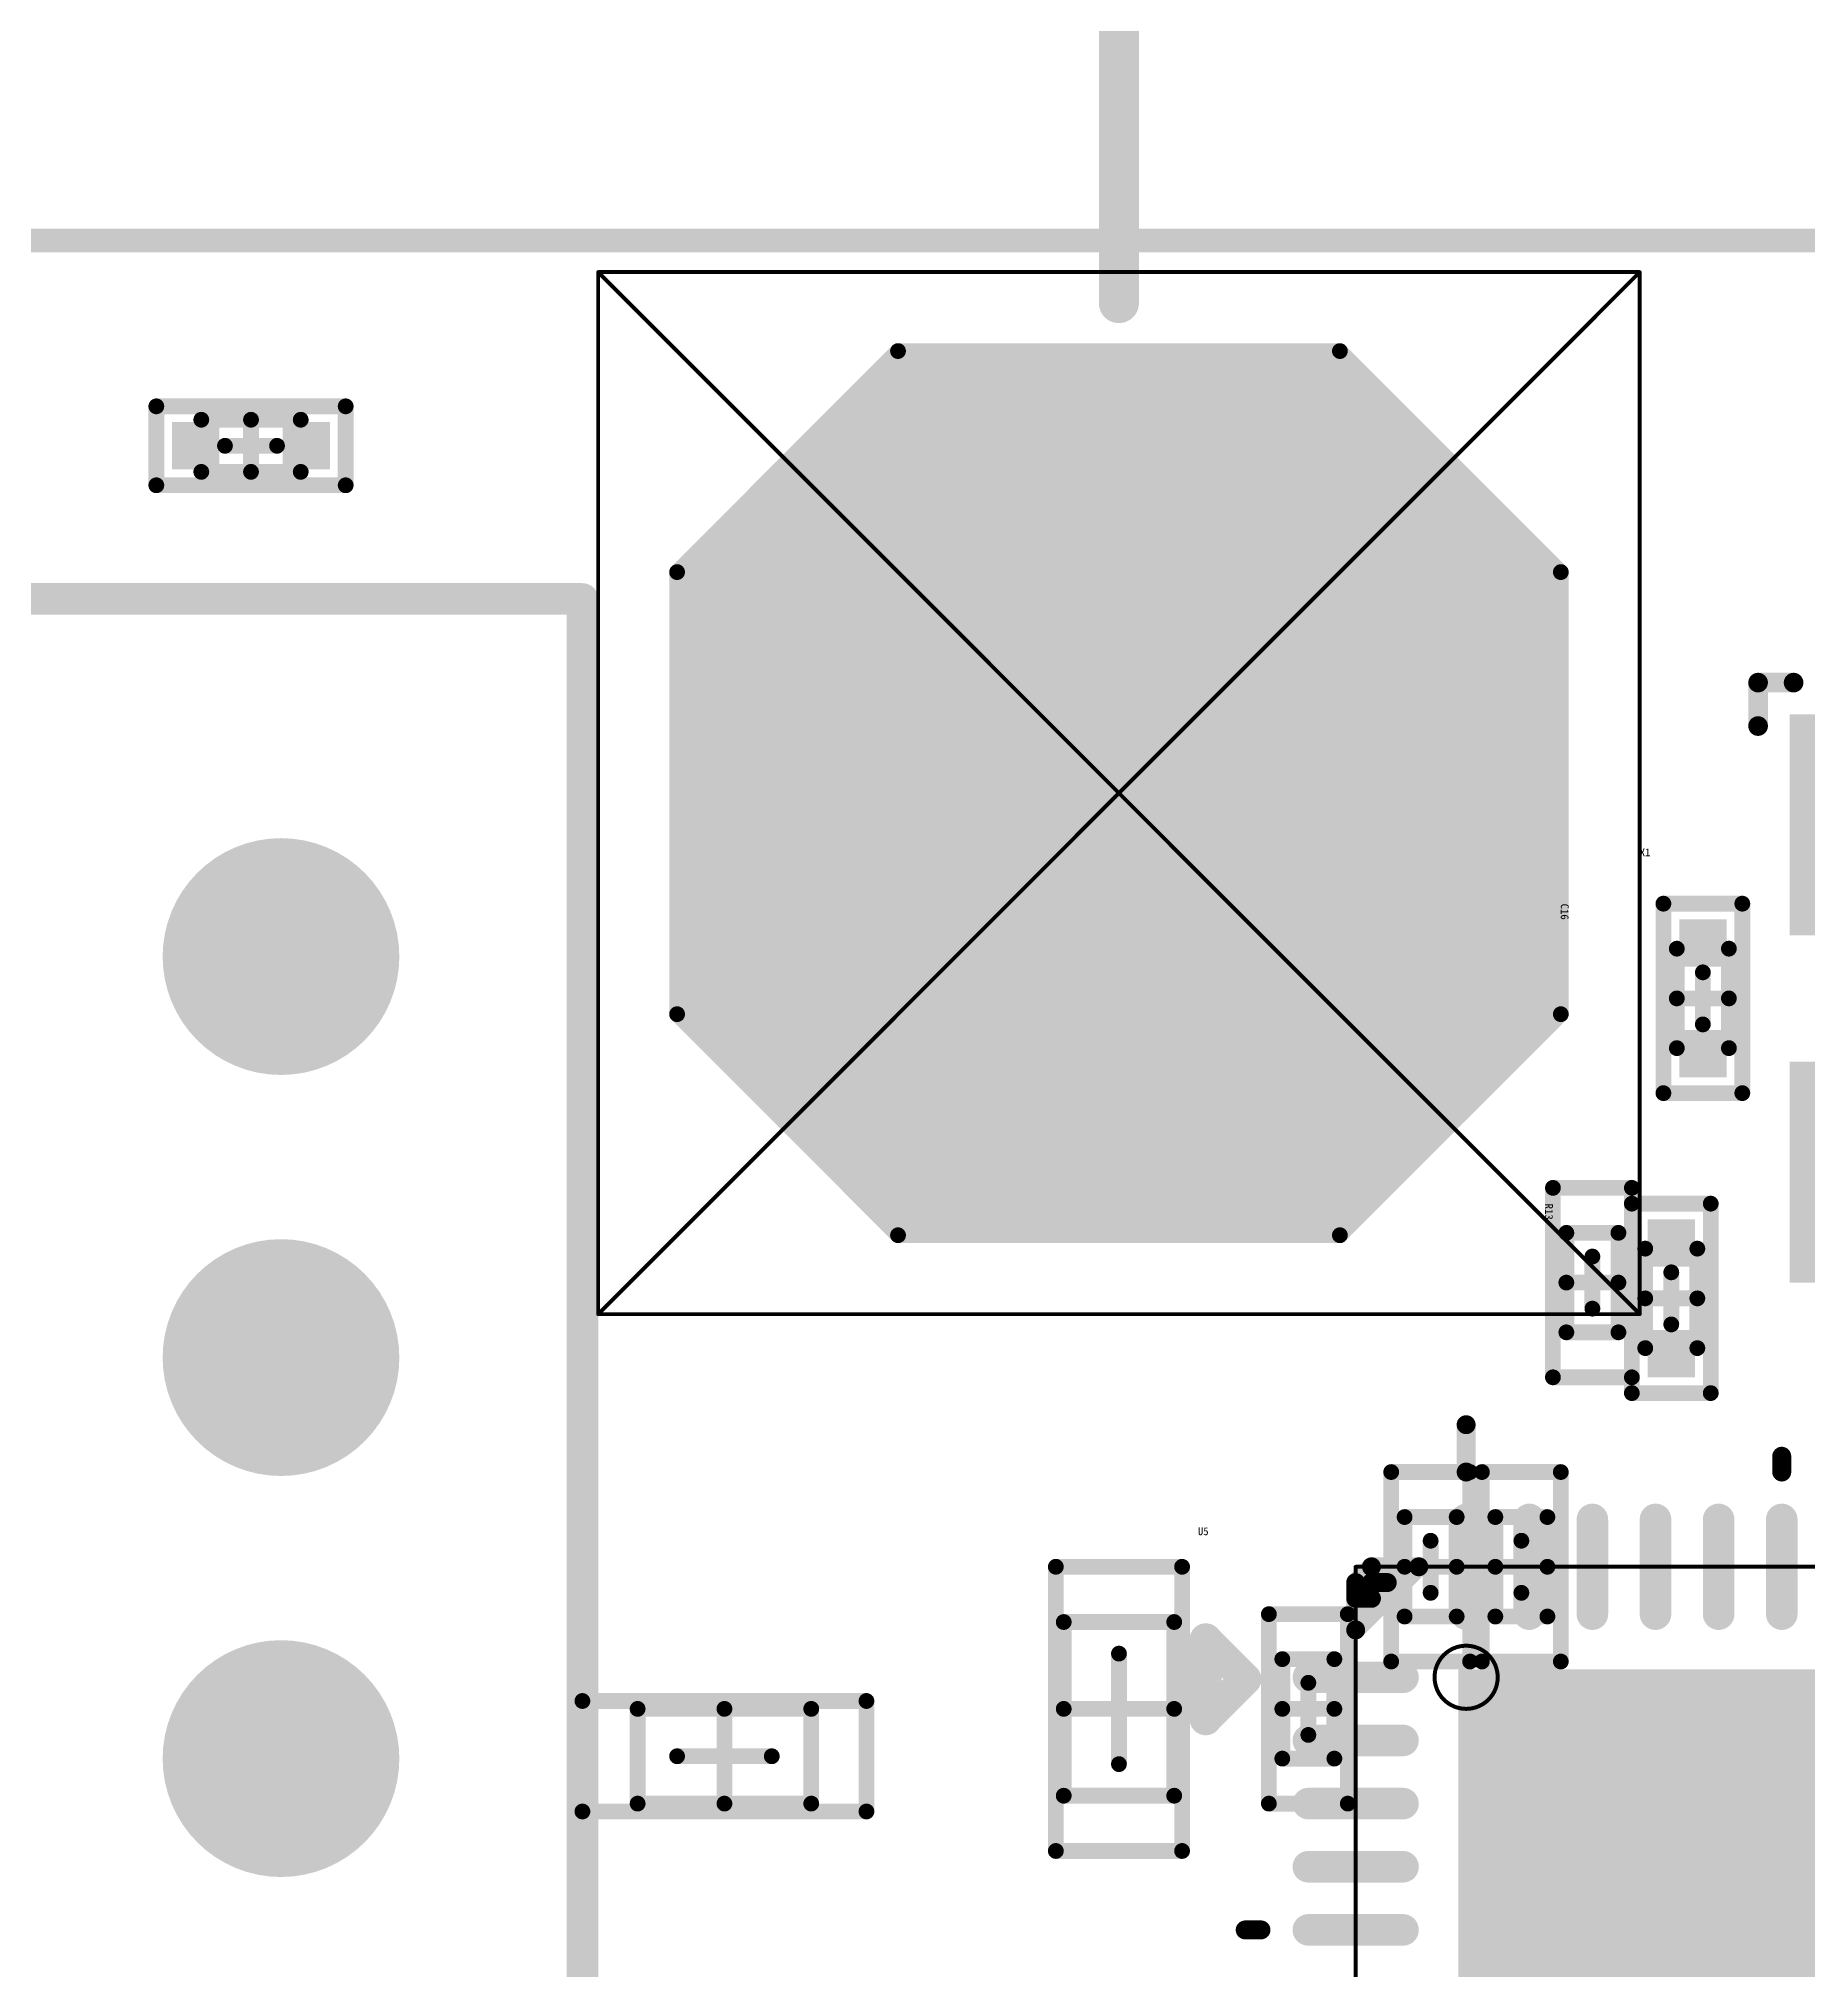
# Model space of a CAD drawing. Header units: millimetres. Extents: x 4 to 123, y 21 to 97.
# Drawn here: x 42.05 to 53.26, y 70.45 to 82.68 of the extents above; entities that cross this region are included whole.
import ezdxf

# ---------------------------------------------------------------- set-up
doc = ezdxf.new("R2010")
doc.units = ezdxf.units.MM
for name, color, linetype in [('KeepOutLayer', 6, 'Continuous'), ('Mechanical13', 56, 'Continuous'), ('Mechanical15', 56, 'Continuous'), ('Mechanical2', 216, 'Continuous'), ('Mechanical7', 56, 'Continuous'), ('Mechanical8', 56, 'Continuous'), ('Mechanical9', 56, 'Continuous'), ('MultiLayer', 9, 'Continuous'), ('TopLayer', 1, 'Continuous'), ('TopOverlay', 2, 'Continuous'), ('TopPaste', 8, 'Continuous')]:
    doc.layers.add(name, color=color, linetype=linetype)

msp = doc.modelspace()

# ---------------------------------------------------------------- linework, layer by layer
at = {"layer": 'KeepOutLayer', "const_width": 0.15}
msp.add_lwpolyline([(28.4, 81.4), (70.4, 81.4)], dxfattribs=at)
at = {"layer": 'Mechanical13'}
for points, const_width in [([(43.085, 79.935), (43.085, 80.265)], 0.1), ([(43.085, 80.265), (43.715, 80.265)], 0.1), ([(43.715, 79.935), (43.715, 80.265)], 0.1), ([(43.085, 79.935), (43.715, 79.935)], 0.1), ([(52.435, 76.285), (52.435, 76.915)], 0.1), ([(52.435, 76.915), (52.765, 76.915)], 0.1), ([(52.765, 76.285), (52.765, 76.915)], 0.1), ([(52.435, 76.285), (52.765, 76.285)], 0.1), ([(51.735, 74.485), (51.735, 75.115)], 0.1), ([(51.735, 75.115), (52.065, 75.115)], 0.1), ([(52.065, 74.485), (52.065, 75.115)], 0.1), ([(52.235, 75.015), (52.565, 75.015)], 0.1), ([(52.235, 74.385), (52.235, 75.015)], 0.1), ([(52.565, 74.385), (52.565, 75.015)], 0.1), ([(51.735, 74.485), (52.065, 74.485)], 0.1), ([(52.235, 74.385), (52.565, 74.385)], 0.1), ([(50.71, 72.685), (50.71, 73.315)], 0.1), ([(50.71, 73.315), (51.04, 73.315)], 0.1), ([(51.04, 72.685), (51.04, 73.315)], 0.1), ([(51.285, 73.315), (51.615, 73.315)], 0.1), ([(51.285, 72.685), (51.285, 73.315)], 0.1), ([(51.615, 72.685), (51.615, 73.315)], 0.1), ([(50.4, 68), (50.4, 73)], 0.0254), ([(50.4, 73), (55.4, 73)], 0.0254), ([(48.55, 71.55), (48.55, 72.65)], 0.1), ([(48.55, 72.65), (49.25, 72.65)], 0.1), ([(49.25, 71.55), (49.25, 72.65)], 0.1), ([(50.71, 72.685), (51.04, 72.685)], 0.1), ([(51.285, 72.685), (51.615, 72.685)], 0.1), ([(49.935, 71.785), (49.935, 72.415)], 0.1), ([(49.935, 72.415), (50.265, 72.415)], 0.1), ([(50.265, 71.785), (50.265, 72.415)], 0.1), ([(45.85, 72.1), (46.95, 72.1)], 0.1), ([(45.85, 71.5), (45.85, 72.1)], 0.1), ([(46.95, 71.5), (46.95, 72.1)], 0.1), ([(49.935, 71.785), (50.265, 71.785)], 0.1), ([(45.85, 71.5), (46.95, 71.5)], 0.1), ([(48.55, 71.55), (49.25, 71.55)], 0.1)]:
    msp.add_lwpolyline(points, dxfattribs=dict(at, const_width=const_width))
for points, const_width in [([(43.06, 80.265, 1), (43.11, 80.265, 1)], 0.05), ([(43.06, 80.265, 1), (43.11, 80.265, 1)], 0.05), ([(43.69, 80.265, 1), (43.74, 80.265, 1)], 0.05), ([(43.69, 80.265, 1), (43.74, 80.265, 1)], 0.05), ([(43.06, 79.935, 1), (43.11, 79.935, 1)], 0.05), ([(43.06, 79.935, 1), (43.11, 79.935, 1)], 0.05), ([(43.69, 79.935, 1), (43.74, 79.935, 1)], 0.05), ([(43.69, 79.935, 1), (43.74, 79.935, 1)], 0.05), ([(52.41, 76.915, 1), (52.46, 76.915, 1)], 0.05), ([(52.41, 76.915, 1), (52.46, 76.915, 1)], 0.05), ([(52.74, 76.915, 1), (52.79, 76.915, 1)], 0.05), ([(52.74, 76.915, 1), (52.79, 76.915, 1)], 0.05), ([(52.41, 76.285, 1), (52.46, 76.285, 1)], 0.05), ([(52.41, 76.285, 1), (52.46, 76.285, 1)], 0.05), ([(52.74, 76.285, 1), (52.79, 76.285, 1)], 0.05), ([(52.74, 76.285, 1), (52.79, 76.285, 1)], 0.05), ([(51.71, 75.115, 1), (51.76, 75.115, 1)], 0.05), ([(51.71, 75.115, 1), (51.76, 75.115, 1)], 0.05), ([(52.04, 75.115, 1), (52.09, 75.115, 1)], 0.05), ([(52.04, 75.115, 1), (52.09, 75.115, 1)], 0.05), ([(52.21, 75.015, 1), (52.26, 75.015, 1)], 0.05), ([(52.21, 75.015, 1), (52.26, 75.015, 1)], 0.05), ([(52.54, 75.015, 1), (52.59, 75.015, 1)], 0.05), ([(52.54, 75.015, 1), (52.59, 75.015, 1)], 0.05), ([(51.71, 74.485, 1), (51.76, 74.485, 1)], 0.05), ([(51.71, 74.485, 1), (51.76, 74.485, 1)], 0.05), ([(52.04, 74.485, 1), (52.09, 74.485, 1)], 0.05), ([(52.04, 74.485, 1), (52.09, 74.485, 1)], 0.05), ([(52.21, 74.385, 1), (52.26, 74.385, 1)], 0.05), ([(52.21, 74.385, 1), (52.26, 74.385, 1)], 0.05), ([(52.54, 74.385, 1), (52.59, 74.385, 1)], 0.05), ([(52.54, 74.385, 1), (52.59, 74.385, 1)], 0.05), ([(50.685, 73.315, 1), (50.735, 73.315, 1)], 0.05), ([(50.685, 73.315, 1), (50.735, 73.315, 1)], 0.05), ([(51.015, 73.315, 1), (51.065, 73.315, 1)], 0.05), ([(51.015, 73.315, 1), (51.065, 73.315, 1)], 0.05), ([(51.26, 73.315, 1), (51.31, 73.315, 1)], 0.05), ([(51.26, 73.315, 1), (51.31, 73.315, 1)], 0.05), ([(51.59, 73.315, 1), (51.64, 73.315, 1)], 0.05), ([(51.59, 73.315, 1), (51.64, 73.315, 1)], 0.05), ([(50.394, 73, 1), (50.406, 73, 1)], 0.0127), ([(50.394, 73, 1), (50.406, 73, 1)], 0.0127), ([(48.525, 72.65, 1), (48.575, 72.65, 1)], 0.05), ([(48.525, 72.65, 1), (48.575, 72.65, 1)], 0.05), ([(49.225, 72.65, 1), (49.275, 72.65, 1)], 0.05), ([(49.225, 72.65, 1), (49.275, 72.65, 1)], 0.05), ([(50.685, 72.685, 1), (50.735, 72.685, 1)], 0.05), ([(50.685, 72.685, 1), (50.735, 72.685, 1)], 0.05), ([(51.015, 72.685, 1), (51.065, 72.685, 1)], 0.05), ([(51.015, 72.685, 1), (51.065, 72.685, 1)], 0.05), ([(51.26, 72.685, 1), (51.31, 72.685, 1)], 0.05), ([(51.26, 72.685, 1), (51.31, 72.685, 1)], 0.05), ([(51.59, 72.685, 1), (51.64, 72.685, 1)], 0.05), ([(51.59, 72.685, 1), (51.64, 72.685, 1)], 0.05), ([(49.91, 72.415, 1), (49.96, 72.415, 1)], 0.05), ([(49.91, 72.415, 1), (49.96, 72.415, 1)], 0.05), ([(50.24, 72.415, 1), (50.29, 72.415, 1)], 0.05), ([(50.24, 72.415, 1), (50.29, 72.415, 1)], 0.05), ([(51.3, 72.3, 1), (50.9, 72.3, 1)], 0.0254), ([(50.894, 72.3, 1), (50.906, 72.3, 1)], 0.0127), ([(51.294, 72.3, 1), (51.306, 72.3, 1)], 0.0127), ([(45.825, 72.1, 1), (45.875, 72.1, 1)], 0.05), ([(45.825, 72.1, 1), (45.875, 72.1, 1)], 0.05), ([(46.925, 72.1, 1), (46.975, 72.1, 1)], 0.05), ([(46.925, 72.1, 1), (46.975, 72.1, 1)], 0.05), ([(49.91, 71.785, 1), (49.96, 71.785, 1)], 0.05), ([(49.91, 71.785, 1), (49.96, 71.785, 1)], 0.05), ([(50.24, 71.785, 1), (50.29, 71.785, 1)], 0.05), ([(50.24, 71.785, 1), (50.29, 71.785, 1)], 0.05), ([(45.825, 71.5, 1), (45.875, 71.5, 1)], 0.05), ([(45.825, 71.5, 1), (45.875, 71.5, 1)], 0.05), ([(46.925, 71.5, 1), (46.975, 71.5, 1)], 0.05), ([(46.925, 71.5, 1), (46.975, 71.5, 1)], 0.05), ([(48.525, 71.55, 1), (48.575, 71.55, 1)], 0.05), ([(48.525, 71.55, 1), (48.575, 71.55, 1)], 0.05), ([(49.225, 71.55, 1), (49.275, 71.55, 1)], 0.05), ([(49.225, 71.55, 1), (49.275, 71.55, 1)], 0.05)]:
    msp.add_lwpolyline(points, format="xyb", close=True, dxfattribs=dict(at, const_width=const_width))
at = {"layer": 'Mechanical15', "const_width": 0.1}
for points in [[(42.8, 79.85), (42.8, 80.35)], [(42.8, 80.35), (44, 80.35)], [(44, 79.85), (44, 80.35)], [(43.4, 79.935), (43.4, 80.265)], [(43.235, 80.1), (43.565, 80.1)], [(42.8, 79.85), (44, 79.85)], [(52.35, 76), (52.35, 77.2)], [(52.35, 77.2), (52.85, 77.2)], [(52.85, 76), (52.85, 77.2)], [(52.6, 76.435), (52.6, 76.765)], [(52.435, 76.6), (52.765, 76.6)], [(52.35, 76), (52.85, 76)], [(51.65, 74.2), (51.65, 75.4)], [(51.65, 75.4), (52.15, 75.4)], [(52.15, 74.2), (52.15, 75.4)], [(52.15, 75.3), (52.65, 75.3)], [(52.15, 74.1), (52.15, 75.3)], [(52.65, 74.1), (52.65, 75.3)], [(51.9, 74.635), (51.9, 74.965)], [(51.735, 74.8), (52.065, 74.8)], [(52.4, 74.535), (52.4, 74.865)], [(52.235, 74.7), (52.565, 74.7)], [(51.65, 74.2), (52.15, 74.2)], [(52.15, 74.1), (52.65, 74.1)], [(50.625, 72.4), (50.625, 73.6)], [(50.625, 73.6), (51.125, 73.6)], [(51.125, 72.4), (51.125, 73.6)], [(51.2, 73.6), (51.7, 73.6)], [(51.2, 72.4), (51.2, 73.6)], [(51.7, 72.4), (51.7, 73.6)], [(50.875, 72.835), (50.875, 73.165)], [(51.45, 72.835), (51.45, 73.165)], [(48.5, 71.2), (48.5, 73)], [(48.5, 73), (49.3, 73)], [(49.3, 71.2), (49.3, 73)], [(50.71, 73), (51.04, 73)], [(51.285, 73), (51.615, 73)], [(49.85, 71.5), (49.85, 72.7)], [(49.85, 72.7), (50.35, 72.7)], [(50.35, 71.5), (50.35, 72.7)], [(48.9, 71.75), (48.9, 72.45)], [(50.625, 72.4), (51.125, 72.4)], [(51.2, 72.4), (51.7, 72.4)], [(50.1, 71.935), (50.1, 72.265)], [(45.5, 72.15), (47.3, 72.15)], [(45.5, 71.45), (45.5, 72.15)], [(47.3, 71.45), (47.3, 72.15)], [(46.4, 71.5), (46.4, 72.1)], [(48.55, 72.1), (49.25, 72.1)], [(49.935, 72.1), (50.265, 72.1)], [(46.1, 71.8), (46.7, 71.8)], [(49.85, 71.5), (50.35, 71.5)], [(45.5, 71.45), (47.3, 71.45)], [(48.5, 71.2), (49.3, 71.2)]]:
    msp.add_lwpolyline(points, dxfattribs=at)
at = {"layer": 'Mechanical15', "const_width": 0.05}
for points in [[(42.775, 80.35, 1), (42.825, 80.35, 1)], [(42.775, 80.35, 1), (42.825, 80.35, 1)], [(43.975, 80.35, 1), (44.025, 80.35, 1)], [(43.975, 80.35, 1), (44.025, 80.35, 1)], [(43.375, 80.265, 1), (43.425, 80.265, 1)], [(43.21, 80.1, 1), (43.26, 80.1, 1)], [(43.54, 80.1, 1), (43.59, 80.1, 1)], [(43.375, 79.935, 1), (43.425, 79.935, 1)], [(42.775, 79.85, 1), (42.825, 79.85, 1)], [(42.775, 79.85, 1), (42.825, 79.85, 1)], [(43.975, 79.85, 1), (44.025, 79.85, 1)], [(43.975, 79.85, 1), (44.025, 79.85, 1)], [(52.325, 77.2, 1), (52.375, 77.2, 1)], [(52.325, 77.2, 1), (52.375, 77.2, 1)], [(52.825, 77.2, 1), (52.875, 77.2, 1)], [(52.825, 77.2, 1), (52.875, 77.2, 1)], [(52.575, 76.765, 1), (52.625, 76.765, 1)], [(52.41, 76.6, 1), (52.46, 76.6, 1)], [(52.74, 76.6, 1), (52.79, 76.6, 1)], [(52.575, 76.435, 1), (52.625, 76.435, 1)], [(52.325, 76, 1), (52.375, 76, 1)], [(52.325, 76, 1), (52.375, 76, 1)], [(52.825, 76, 1), (52.875, 76, 1)], [(52.825, 76, 1), (52.875, 76, 1)], [(51.625, 75.4, 1), (51.675, 75.4, 1)], [(51.625, 75.4, 1), (51.675, 75.4, 1)], [(52.125, 75.4, 1), (52.175, 75.4, 1)], [(52.125, 75.4, 1), (52.175, 75.4, 1)], [(52.125, 75.3, 1), (52.175, 75.3, 1)], [(52.125, 75.3, 1), (52.175, 75.3, 1)], [(52.625, 75.3, 1), (52.675, 75.3, 1)], [(52.625, 75.3, 1), (52.675, 75.3, 1)], [(51.875, 74.965, 1), (51.925, 74.965, 1)], [(51.71, 74.8, 1), (51.76, 74.8, 1)], [(52.04, 74.8, 1), (52.09, 74.8, 1)], [(52.375, 74.865, 1), (52.425, 74.865, 1)], [(52.21, 74.7, 1), (52.26, 74.7, 1)], [(52.54, 74.7, 1), (52.59, 74.7, 1)], [(51.875, 74.635, 1), (51.925, 74.635, 1)], [(52.375, 74.535, 1), (52.425, 74.535, 1)], [(51.625, 74.2, 1), (51.675, 74.2, 1)], [(51.625, 74.2, 1), (51.675, 74.2, 1)], [(52.125, 74.2, 1), (52.175, 74.2, 1)], [(52.125, 74.2, 1), (52.175, 74.2, 1)], [(52.125, 74.1, 1), (52.175, 74.1, 1)], [(52.125, 74.1, 1), (52.175, 74.1, 1)], [(52.625, 74.1, 1), (52.675, 74.1, 1)], [(52.625, 74.1, 1), (52.675, 74.1, 1)], [(50.6, 73.6, 1), (50.65, 73.6, 1)], [(50.6, 73.6, 1), (50.65, 73.6, 1)], [(51.1, 73.6, 1), (51.15, 73.6, 1)], [(51.1, 73.6, 1), (51.15, 73.6, 1)], [(51.175, 73.6, 1), (51.225, 73.6, 1)], [(51.175, 73.6, 1), (51.225, 73.6, 1)], [(51.675, 73.6, 1), (51.725, 73.6, 1)], [(51.675, 73.6, 1), (51.725, 73.6, 1)], [(50.85, 73.165, 1), (50.9, 73.165, 1)], [(51.425, 73.165, 1), (51.475, 73.165, 1)], [(48.475, 73, 1), (48.525, 73, 1)], [(48.475, 73, 1), (48.525, 73, 1)], [(49.275, 73, 1), (49.325, 73, 1)], [(49.275, 73, 1), (49.325, 73, 1)], [(50.685, 73, 1), (50.735, 73, 1)], [(51.015, 73, 1), (51.065, 73, 1)], [(51.26, 73, 1), (51.31, 73, 1)], [(51.59, 73, 1), (51.64, 73, 1)], [(50.85, 72.835, 1), (50.9, 72.835, 1)], [(51.425, 72.835, 1), (51.475, 72.835, 1)], [(49.825, 72.7, 1), (49.875, 72.7, 1)], [(49.825, 72.7, 1), (49.875, 72.7, 1)], [(50.325, 72.7, 1), (50.375, 72.7, 1)], [(50.325, 72.7, 1), (50.375, 72.7, 1)], [(48.875, 72.45, 1), (48.925, 72.45, 1)], [(50.6, 72.4, 1), (50.65, 72.4, 1)], [(50.6, 72.4, 1), (50.65, 72.4, 1)], [(51.1, 72.4, 1), (51.15, 72.4, 1)], [(51.1, 72.4, 1), (51.15, 72.4, 1)], [(51.175, 72.4, 1), (51.225, 72.4, 1)], [(51.175, 72.4, 1), (51.225, 72.4, 1)], [(51.675, 72.4, 1), (51.725, 72.4, 1)], [(51.675, 72.4, 1), (51.725, 72.4, 1)], [(50.075, 72.265, 1), (50.125, 72.265, 1)], [(45.475, 72.15, 1), (45.525, 72.15, 1)], [(45.475, 72.15, 1), (45.525, 72.15, 1)], [(47.275, 72.15, 1), (47.325, 72.15, 1)], [(47.275, 72.15, 1), (47.325, 72.15, 1)], [(46.375, 72.1, 1), (46.425, 72.1, 1)], [(48.525, 72.1, 1), (48.575, 72.1, 1)], [(49.225, 72.1, 1), (49.275, 72.1, 1)], [(49.91, 72.1, 1), (49.96, 72.1, 1)], [(50.24, 72.1, 1), (50.29, 72.1, 1)], [(50.075, 71.935, 1), (50.125, 71.935, 1)], [(46.075, 71.8, 1), (46.125, 71.8, 1)], [(46.675, 71.8, 1), (46.725, 71.8, 1)], [(48.875, 71.75, 1), (48.925, 71.75, 1)], [(46.375, 71.5, 1), (46.425, 71.5, 1)], [(49.825, 71.5, 1), (49.875, 71.5, 1)], [(49.825, 71.5, 1), (49.875, 71.5, 1)], [(50.325, 71.5, 1), (50.375, 71.5, 1)], [(50.325, 71.5, 1), (50.375, 71.5, 1)], [(45.475, 71.45, 1), (45.525, 71.45, 1)], [(45.475, 71.45, 1), (45.525, 71.45, 1)], [(47.275, 71.45, 1), (47.325, 71.45, 1)], [(47.275, 71.45, 1), (47.325, 71.45, 1)], [(48.475, 71.2, 1), (48.525, 71.2, 1)], [(48.475, 71.2, 1), (48.525, 71.2, 1)], [(49.275, 71.2, 1), (49.325, 71.2, 1)], [(49.275, 71.2, 1), (49.325, 71.2, 1)]]:
    msp.add_lwpolyline(points, format="xyb", close=True, dxfattribs=at)
at = {"layer": 'Mechanical2', "const_width": 0.025}
for points in [[(45.6, 74.6), (45.6, 81.2)], [(45.6, 81.2), (48.9, 77.9)], [(45.6, 81.2), (52.2, 81.2)], [(48.9, 77.9), (52.2, 81.2)], [(52.2, 74.6), (52.2, 81.2)], [(45.6, 74.6), (48.9, 77.9)], [(48.9, 77.9), (52.2, 74.6)], [(45.6, 74.6), (52.2, 74.6)]]:
    msp.add_lwpolyline(points, dxfattribs=at)
at = {"layer": 'Mechanical2', "const_width": 0.0125}
for points in [[(45.594, 81.2, 1), (45.606, 81.2, 1)], [(45.594, 81.2, 1), (45.606, 81.2, 1)], [(45.594, 81.2, 1), (45.606, 81.2, 1)], [(52.194, 81.2, 1), (52.206, 81.2, 1)], [(52.194, 81.2, 1), (52.206, 81.2, 1)], [(52.194, 81.2, 1), (52.206, 81.2, 1)], [(48.894, 77.9, 1), (48.906, 77.9, 1)], [(48.894, 77.9, 1), (48.906, 77.9, 1)], [(48.894, 77.9, 1), (48.906, 77.9, 1)], [(48.894, 77.9, 1), (48.906, 77.9, 1)], [(45.594, 74.6, 1), (45.606, 74.6, 1)], [(45.594, 74.6, 1), (45.606, 74.6, 1)], [(45.594, 74.6, 1), (45.606, 74.6, 1)], [(52.194, 74.6, 1), (52.206, 74.6, 1)], [(52.194, 74.6, 1), (52.206, 74.6, 1)], [(52.194, 74.6, 1), (52.206, 74.6, 1)]]:
    msp.add_lwpolyline(points, format="xyb", close=True, dxfattribs=at)
at = {"layer": 'Mechanical7'}
for points, const_width in [([(51.1, 77.9, 1), (46.7, 77.9, 1)], 1.2), ([(46.4, 77.9, 1), (47, 77.9, 1)], 0.6), ([(50.8, 77.9, 1), (51.4, 77.9, 1)], 0.6)]:
    msp.add_lwpolyline(points, format="xyb", close=True, dxfattribs=dict(at, const_width=const_width))
for points in [[(48.1, 78.4), (48.1, 79.5), (47.3, 78.4), (47.3, 79.5)], [(48.4, 79.5), (47.3, 79.5), (48.4, 78.7), (47.3, 78.7)], [(49.4, 78.7), (50.5, 78.7), (49.4, 79.5), (50.5, 79.5)], [(50.5, 78.4), (50.5, 79.5), (49.7, 78.4), (49.7, 79.5)], [(48.1, 78.4), (48.4, 78.7), (47.534, 78.966), (47.834, 79.266)], [(49.4, 78.7), (49.7, 78.4), (49.966, 79.266), (50.266, 78.966)], [(47.3, 77.4), (47.3, 76.3), (48.1, 77.4), (48.1, 76.3)], [(48.4, 77.1), (48.1, 77.4), (47.834, 76.534), (47.534, 76.834)], [(49.7, 77.4), (49.4, 77.1), (50.266, 76.834), (49.966, 76.534)], [(49.7, 77.4), (49.7, 76.3), (50.5, 77.4), (50.5, 76.3)], [(48.4, 77.1), (47.3, 77.1), (48.4, 76.3), (47.3, 76.3)], [(49.4, 76.3), (50.5, 76.3), (49.4, 77.1), (50.5, 77.1)]]:
    msp.add_solid(points, dxfattribs=at)
at = {"layer": 'Mechanical8', "const_width": 0.1}
for points in [[(46.1, 79.3), (47.5, 80.7)], [(47.5, 80.7), (50.3, 80.7)], [(50.3, 80.7), (51.7, 79.3)], [(46.1, 76.5), (46.1, 79.3)], [(51.7, 76.5), (51.7, 79.3)], [(46.1, 76.5), (47.5, 75.1)], [(50.3, 75.1), (51.7, 76.5)], [(47.5, 75.1), (50.3, 75.1)]]:
    msp.add_lwpolyline(points, dxfattribs=at)
at = {"layer": 'Mechanical8'}
for points, const_width in [([(47.475, 80.7, 1), (47.525, 80.7, 1)], 0.05), ([(47.475, 80.7, 1), (47.525, 80.7, 1)], 0.05), ([(50.275, 80.7, 1), (50.325, 80.7, 1)], 0.05), ([(50.275, 80.7, 1), (50.325, 80.7, 1)], 0.05), ([(50.9, 77.9, 1), (46.9, 77.9, 1)], 0.6), ([(46.075, 79.3, 1), (46.125, 79.3, 1)], 0.05), ([(46.075, 79.3, 1), (46.125, 79.3, 1)], 0.05), ([(51.675, 79.3, 1), (51.725, 79.3, 1)], 0.05), ([(51.675, 79.3, 1), (51.725, 79.3, 1)], 0.05), ([(46.75, 77.9, 1), (47.05, 77.9, 1)], 0.3), ([(50.75, 77.9, 1), (51.05, 77.9, 1)], 0.3), ([(46.075, 76.5, 1), (46.125, 76.5, 1)], 0.05), ([(46.075, 76.5, 1), (46.125, 76.5, 1)], 0.05), ([(51.675, 76.5, 1), (51.725, 76.5, 1)], 0.05), ([(51.675, 76.5, 1), (51.725, 76.5, 1)], 0.05), ([(47.475, 75.1, 1), (47.525, 75.1, 1)], 0.05), ([(47.475, 75.1, 1), (47.525, 75.1, 1)], 0.05), ([(50.275, 75.1, 1), (50.325, 75.1, 1)], 0.05), ([(50.275, 75.1, 1), (50.325, 75.1, 1)], 0.05)]:
    msp.add_lwpolyline(points, format="xyb", close=True, dxfattribs=dict(at, const_width=const_width))
for points in [[(48.349, 79.851), (47.5, 80.7), (46.949, 78.451), (46.1, 79.3)], [(50.3, 79.6), (50.3, 80.7), (47.5, 79.6), (47.5, 80.7)], [(50.851, 78.451), (51.7, 79.3), (49.451, 79.851), (50.3, 80.7)], [(46.1, 76.5), (47.2, 76.5), (46.1, 79.3), (47.2, 79.3)], [(50.6, 76.5), (51.7, 76.5), (50.6, 79.3), (51.7, 79.3)], [(46.949, 77.349), (46.1, 76.5), (48.349, 75.949), (47.5, 75.1)], [(49.451, 75.949), (50.3, 75.1), (50.851, 77.349), (51.7, 76.5)], [(47.5, 76.2), (47.5, 75.1), (50.3, 76.2), (50.3, 75.1)]]:
    msp.add_solid(points, dxfattribs=at)
at = {"layer": 'Mechanical9', "const_width": 0.254}
for points in [[(48.9, 81.004), (48.9, 91.654)], [(48.9, 81.004), (48.9, 85.754)], [(48.9, 81.004), (48.9, 85.654)]]:
    msp.add_lwpolyline(points, dxfattribs=at)
at = {"layer": 'Mechanical9', "const_width": 0.127}
msp.add_lwpolyline([(48.836, 81.004, 1), (48.963, 81.004, 1)], format="xyb", close=True, dxfattribs=at)
msp.add_lwpolyline([(48.836, 81.004, 1), (48.963, 81.004, 1)], format="xyb", close=True, dxfattribs=at)
msp.add_lwpolyline([(48.836, 81.004, 1), (48.963, 81.004, 1)], format="xyb", close=True, dxfattribs=at)
at = {"layer": 'MultiLayer', "const_width": 0.75}
for points in [[(43.215, 76.865, 1), (43.965, 76.865, 1)], [(43.215, 74.325, 1), (43.965, 74.325, 1)], [(43.215, 71.785, 1), (43.965, 71.785, 1)]]:
    msp.add_lwpolyline(points, format="xyb", close=True, dxfattribs=at)
at = {"layer": 'TopLayer'}
for points, const_width in [([(47.5, 77.9, 1), (50.3, 77.9, 1)], 2.8), ([(43.215, 76.865, 1), (43.965, 76.865, 1)], 0.75), ([(43.215, 74.325, 1), (43.965, 74.325, 1)], 0.75), ([(51.05, 73.3, 1), (51.15, 73.3, 1)], 0.1), ([(51.45, 73.3, 1), (51.55, 73.3, 1)], 0.1), ([(51.85, 73.3, 1), (51.95, 73.3, 1)], 0.1), ([(52.25, 73.3, 1), (52.35, 73.3, 1)], 0.1), ([(52.65, 73.3, 1), (52.75, 73.3, 1)], 0.1), ([(53.05, 73.3, 1), (53.15, 73.3, 1)], 0.1), ([(51.05, 72.7, 1), (51.15, 72.7, 1)], 0.1), ([(51.45, 72.7, 1), (51.55, 72.7, 1)], 0.1), ([(51.85, 72.7, 1), (51.95, 72.7, 1)], 0.1), ([(52.25, 72.7, 1), (52.35, 72.7, 1)], 0.1), ([(52.65, 72.7, 1), (52.75, 72.7, 1)], 0.1), ([(53.05, 72.7, 1), (53.15, 72.7, 1)], 0.1), ([(43.215, 71.785, 1), (43.965, 71.785, 1)], 0.75), ([(50.05, 72.3, 1), (50.15, 72.3, 1)], 0.1), ([(50.65, 72.3, 1), (50.75, 72.3, 1)], 0.1), ([(50.05, 71.9, 1), (50.15, 71.9, 1)], 0.1), ([(50.65, 71.9, 1), (50.75, 71.9, 1)], 0.1), ([(50.05, 71.5, 1), (50.15, 71.5, 1)], 0.1), ([(50.65, 71.5, 1), (50.75, 71.5, 1)], 0.1), ([(50.05, 71.1, 1), (50.15, 71.1, 1)], 0.1), ([(50.65, 71.1, 1), (50.75, 71.1, 1)], 0.1), ([(50.05, 70.7, 1), (50.15, 70.7, 1)], 0.1), ([(50.65, 70.7, 1), (50.75, 70.7, 1)], 0.1)]:
    msp.add_lwpolyline(points, format="xyb", close=True, dxfattribs=dict(at, const_width=const_width))
at = {"layer": 'TopLayer', "const_width": 0.2}
for points in [[(51.1, 72.7), (51.1, 73.3)], [(51.5, 72.7), (51.5, 73.3)], [(51.9, 72.7), (51.9, 73.3)], [(52.3, 72.7), (52.3, 73.3)], [(52.7, 72.7), (52.7, 73.3)], [(53.1, 72.7), (53.1, 73.3)], [(50.1, 72.3), (50.7, 72.3)], [(50.1, 71.9), (50.7, 71.9)], [(50.1, 71.5), (50.7, 71.5)], [(50.1, 71.1), (50.7, 71.1)], [(50.1, 70.7), (50.7, 70.7)]]:
    msp.add_lwpolyline(points, dxfattribs=at)
at = {"layer": 'TopLayer'}
for points in [[(42.9, 80.25), (42.9, 79.95), (43.2, 80.25), (43.2, 79.95)], [(43.6, 80.25), (43.6, 79.95), (43.9, 80.25), (43.9, 79.95)], [(53.15, 78.4), (53.15, 77), (54.35, 78.4), (54.35, 77)], [(52.45, 76.8), (52.75, 76.8), (52.45, 77.1), (52.75, 77.1)], [(52.45, 76.1), (52.75, 76.1), (52.45, 76.4), (52.75, 76.4)], [(53.15, 76.2), (53.15, 74.8), (54.35, 76.2), (54.35, 74.8)], [(52.25, 74.9), (52.55, 74.9), (52.25, 75.2), (52.55, 75.2)], [(52.25, 74.2), (52.55, 74.2), (52.25, 74.5), (52.55, 74.5)], [(54.75, 72.35), (51.05, 72.35), (54.75, 68.65), (51.05, 68.65)]]:
    msp.add_solid(points, dxfattribs=at)
at = {"layer": 'TopOverlay'}
for points, const_width in [([(39.2, 79.13), (45.5, 79.13)], 0.2), ([(45.5, 63.17), (45.5, 79.13)], 0.2), ([(52.95, 78.6), (53.175, 78.6)], 0.125), ([(52.95, 78.325), (52.95, 78.6)], 0.125), ([(51.1, 73.6), (51.1, 73.9)], 0.12), ([(53.1, 73.6), (53.1, 73.7)], 0.12), ([(50.4, 72.6), (50.8, 73)], 0.12), ([(50.4, 72.9), (50.5, 73)], 0.12), ([(50.5, 73), (50.8, 73)], 0.12), ([(50.4, 72.8), (50.5, 72.9)], 0.12), ([(50.4, 72.8), (50.5, 72.9)], 0.12), ([(50.4, 72.8), (50.4, 72.9)], 0.12), ([(50.5, 72.8), (50.6, 72.9)], 0.12), ([(50.5, 72.9), (50.6, 72.9)], 0.12), ([(50.4, 72.8), (50.5, 72.8)], 0.12), ([(50.4, 72.6), (50.4, 72.8)], 0.12), ([(49.45, 72.035), (49.45, 72.54)], 0.203), ([(49.45, 72.54), (49.703, 72.288)], 0.2), ([(49.45, 72.035), (49.703, 72.288)], 0.2), ([(49.7, 70.7), (49.8, 70.7)], 0.12)]:
    msp.add_lwpolyline(points, dxfattribs=dict(at, const_width=const_width))
for points, const_width in [([(45.45, 79.13, 1), (45.55, 79.13, 1)], 0.1), ([(45.45, 79.13, 1), (45.55, 79.13, 1)], 0.1), ([(52.919, 78.6, 1), (52.981, 78.6, 1)], 0.0625), ([(52.919, 78.6, 1), (52.981, 78.6, 1)], 0.0625), ([(53.144, 78.6, 1), (53.206, 78.6, 1)], 0.0625), ([(52.919, 78.325, 1), (52.981, 78.325, 1)], 0.0625), ([(51.07, 73.9, 1), (51.13, 73.9, 1)], 0.06), ([(53.07, 73.7, 1), (53.13, 73.7, 1)], 0.06), ([(51.07, 73.6, 1), (51.13, 73.6, 1)], 0.06), ([(53.07, 73.6, 1), (53.13, 73.6, 1)], 0.06), ([(50.47, 73, 1), (50.53, 73, 1)], 0.06), ([(50.47, 73, 1), (50.53, 73, 1)], 0.06), ([(50.77, 73, 1), (50.83, 73, 1)], 0.06), ([(50.77, 73, 1), (50.83, 73, 1)], 0.06), ([(50.37, 72.9, 1), (50.43, 72.9, 1)], 0.06), ([(50.37, 72.9, 1), (50.43, 72.9, 1)], 0.06), ([(50.47, 72.9, 1), (50.53, 72.9, 1)], 0.06), ([(50.47, 72.9, 1), (50.53, 72.9, 1)], 0.06), ([(50.47, 72.9, 1), (50.53, 72.9, 1)], 0.06), ([(50.57, 72.9, 1), (50.63, 72.9, 1)], 0.06), ([(50.57, 72.9, 1), (50.63, 72.9, 1)], 0.06), ([(50.37, 72.8, 1), (50.43, 72.8, 1)], 0.06), ([(50.37, 72.8, 1), (50.43, 72.8, 1)], 0.06), ([(50.37, 72.8, 1), (50.43, 72.8, 1)], 0.06), ([(50.37, 72.8, 1), (50.43, 72.8, 1)], 0.06), ([(50.37, 72.8, 1), (50.43, 72.8, 1)], 0.06), ([(50.47, 72.8, 1), (50.53, 72.8, 1)], 0.06), ([(50.47, 72.8, 1), (50.53, 72.8, 1)], 0.06), ([(49.399, 72.54, 1), (49.501, 72.54, 1)], 0.102), ([(50.37, 72.6, 1), (50.43, 72.6, 1)], 0.06), ([(50.37, 72.6, 1), (50.43, 72.6, 1)], 0.06), ([(49.4, 72.54, 1), (49.5, 72.54, 1)], 0.0999), ([(49.653, 72.288, 1), (49.753, 72.288, 1)], 0.0999), ([(49.653, 72.288, 1), (49.753, 72.288, 1)], 0.0999), ([(49.399, 72.035, 1), (49.501, 72.035, 1)], 0.102), ([(49.4, 72.035, 1), (49.5, 72.035, 1)], 0.0999), ([(49.67, 70.7, 1), (49.73, 70.7, 1)], 0.06), ([(49.77, 70.7, 1), (49.83, 70.7, 1)], 0.06)]:
    msp.add_lwpolyline(points, format="xyb", close=True, dxfattribs=dict(at, const_width=const_width))
at = {"layer": 'TopPaste', "const_width": 0.2}
for points in [[(51.1, 72.7), (51.1, 73.3)], [(51.5, 72.7), (51.5, 73.3)], [(51.9, 72.7), (51.9, 73.3)], [(52.3, 72.7), (52.3, 73.3)], [(52.7, 72.7), (52.7, 73.3)], [(53.1, 72.7), (53.1, 73.3)], [(50.1, 72.3), (50.7, 72.3)], [(50.1, 71.9), (50.7, 71.9)], [(50.1, 71.5), (50.7, 71.5)], [(50.1, 71.1), (50.7, 71.1)], [(50.1, 70.7), (50.7, 70.7)]]:
    msp.add_lwpolyline(points, dxfattribs=at)
at = {"layer": 'TopPaste', "const_width": 0.1}
for points in [[(51.05, 73.3, 1), (51.15, 73.3, 1)], [(51.45, 73.3, 1), (51.55, 73.3, 1)], [(51.85, 73.3, 1), (51.95, 73.3, 1)], [(52.25, 73.3, 1), (52.35, 73.3, 1)], [(52.65, 73.3, 1), (52.75, 73.3, 1)], [(53.05, 73.3, 1), (53.15, 73.3, 1)], [(51.05, 72.7, 1), (51.15, 72.7, 1)], [(51.45, 72.7, 1), (51.55, 72.7, 1)], [(51.85, 72.7, 1), (51.95, 72.7, 1)], [(52.25, 72.7, 1), (52.35, 72.7, 1)], [(52.65, 72.7, 1), (52.75, 72.7, 1)], [(53.05, 72.7, 1), (53.15, 72.7, 1)], [(50.05, 72.3, 1), (50.15, 72.3, 1)], [(50.65, 72.3, 1), (50.75, 72.3, 1)], [(50.05, 71.9, 1), (50.15, 71.9, 1)], [(50.65, 71.9, 1), (50.75, 71.9, 1)], [(50.05, 71.5, 1), (50.15, 71.5, 1)], [(50.65, 71.5, 1), (50.75, 71.5, 1)], [(50.05, 71.1, 1), (50.15, 71.1, 1)], [(50.65, 71.1, 1), (50.75, 71.1, 1)], [(50.05, 70.7, 1), (50.15, 70.7, 1)], [(50.65, 70.7, 1), (50.75, 70.7, 1)]]:
    msp.add_lwpolyline(points, format="xyb", close=True, dxfattribs=at)
at = {"layer": 'TopPaste'}
for points in [[(42.9, 80.25), (42.9, 79.95), (43.2, 80.25), (43.2, 79.95)], [(43.6, 80.25), (43.6, 79.95), (43.9, 80.25), (43.9, 79.95)], [(53.15, 78.4), (53.15, 77), (54.35, 78.4), (54.35, 77)], [(52.45, 76.8), (52.75, 76.8), (52.45, 77.1), (52.75, 77.1)], [(52.45, 76.1), (52.75, 76.1), (52.45, 76.4), (52.75, 76.4)], [(53.15, 76.2), (53.15, 74.8), (54.35, 76.2), (54.35, 74.8)], [(52.25, 74.9), (52.55, 74.9), (52.25, 75.2), (52.55, 75.2)], [(52.25, 74.2), (52.55, 74.2), (52.25, 74.5), (52.55, 74.5)], [(54.75, 72.35), (51.05, 72.35), (54.75, 68.65), (51.05, 68.65)]]:
    msp.add_solid(points, dxfattribs=at)

# ---------------------------------------------------------------- texts
at = {"layer": 'TopOverlay'}
for s, p in [('X1', (52.2, 77.5)), ('U5', (49.4, 73.2))]:
    msp.add_text(s, height=0.05, dxfattribs=at).set_placement(p)
for s, p in [('C16', (51.7, 77.2)), ('R13', (51.6, 75.3))]:
    msp.add_text(s, height=0.05, rotation=270, dxfattribs=at).set_placement(p)

doc.saveas('drawing.dxf')
